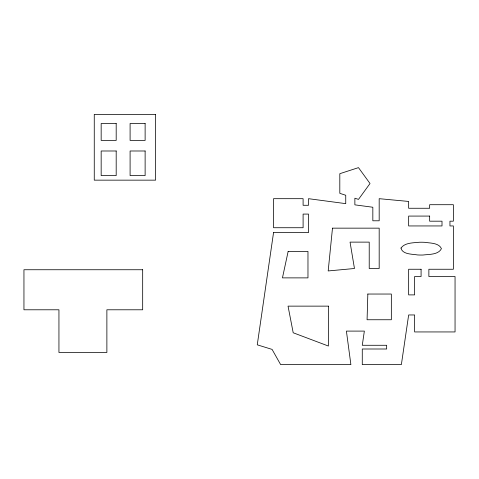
<?xml version="1.0" encoding="UTF-8"?>
<svg xmlns="http://www.w3.org/2000/svg" width="479" height="479" viewBox="0 0 479 479"><rect width="100%" height="100%" fill="white"/><g stroke="black" fill="none" stroke-linecap="round" stroke-linejoin="round"><path stroke-width="0.72" d="M367.836 294.04L367.076 319.75L391.343 319.75L391.343 294.04L367.836 294.04M332.486 228.154L328.187 270.946L354.46 268.503L350.053 242.123L369.219 242.123L369.219 268.503L379.182 268.503L379.182 228.154L332.486 228.154M400.983 248.062C402.414 254.565 412.197 253.996 417.484 254.936A63.623 63.623 0 0 0 422.993 255.02C429.034 254.223 438.339 254.93 441.44 248.637C438.812 242.781 430.328 243.218 424.861 242.332A63.623 63.623 0 0 0 419.347 242.254C413.215 242.931 404.947 242.524 400.983 248.062M273.545 232.608L257.259 344.832L272.078 349.395L280.658 364.627L350.891 364.627L346.407 331.097L364.357 331.097L362.274 345.281L386.661 345.281L386.661 348.999L362.274 348.999L362.274 364.627L401.366 364.627L408.653 314.96L414.634 314.96L414.634 331.941L455.05 331.941L455.05 276.509L428.867 276.509L428.867 269.252L453.362 269.252L453.362 225.944L449.949 225.944L449.949 221.184L453.362 221.184L453.362 204.707L429.657 204.707L429.657 208.263L408.653 208.263L408.653 201.443L379.182 198.683L379.182 220.789L372.836 220.789L372.836 207.245L354.867 204.85L354.867 198.222L358.484 199.396L370.022 183.517L358.484 167.632L339.809 173.697L339.809 193.33L345.742 195.258L345.742 203.641L308.512 198.683L308.512 205.287L303.099 205.287L303.099 198.683L273.545 198.683L273.545 227.729L303.099 227.729L303.099 214.083L308.512 214.083L308.512 232.608L273.545 232.608M288.142 251.439L282.454 277.88L307.973 277.88L307.973 251.439L288.142 251.439M155.585 114.373L94.261 114.373L94.261 180.152L155.585 180.152L155.585 114.373M116.187 123.498L101.165 123.498L101.165 140.419L116.187 140.419L116.187 123.498M145.125 123.498L130.096 123.498L130.096 140.419L145.125 140.419L145.125 123.498M116.187 150.993L101.165 150.993L101.165 175.589L116.187 175.589L116.187 150.993M145.125 150.993L130.096 150.993L130.096 175.589L145.125 175.589L145.125 150.993M429.657 216.077L408.653 216.077L408.653 225.944L442.009 225.944L442.009 221.184L429.657 221.184L429.657 216.077M421.083 269.252L408.653 269.252L408.653 294.89L414.634 294.89L414.634 276.509L421.083 276.509L421.083 269.252M142.676 269.743L23.95 269.743L23.95 309.787L58.941 309.787L58.941 352.466L106.877 352.466L106.877 309.787L142.676 309.787L142.676 269.743M328.39 306.135L288.041 306.135L293.196 332.767L328.39 346.036L328.39 306.135"/></g></svg>
